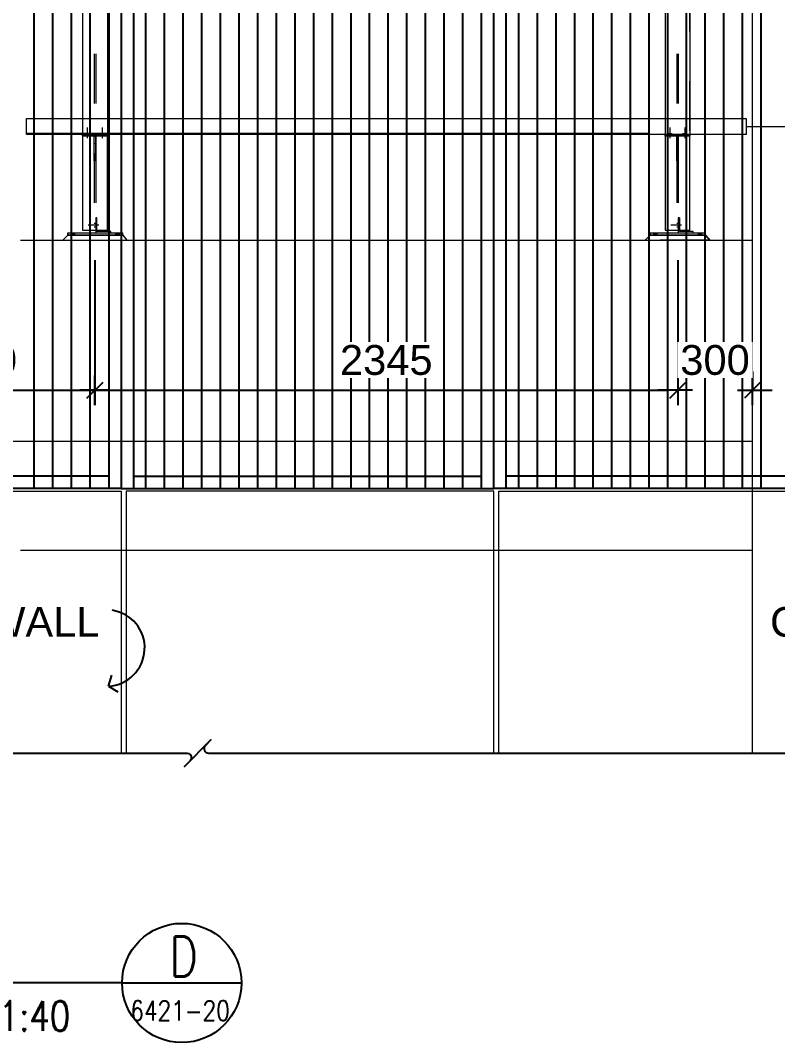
# Model space of a CAD drawing. Header units: millimetres. Extents: x 663313 to 1226001, y 1431724 to 1620898.
# Drawn here: x 663633.916 to 663636.962, y 1524732.648 to 1524736.763 of the extents above; entities that cross this region are included whole.
import ezdxf
from ezdxf.enums import TextEntityAlignment as Align

# ---------------------------------------------------------------- set-up
doc = ezdxf.new("R2010")
doc.units = ezdxf.units.MM
for name, pattern in [('Grid Line', [22.225, 12.7, -3.175, 3.175, -3.175]), ('HIDDEN', [0.375, 0.25, -0.125]), ('XKITLINE00', [0]), ('XKITLINE02', [4, 2, -2])]:
    doc.linetypes.add(name, pattern=pattern)
doc.layers.add('000 - 0_HIDE_OBJ_FRAMING_DEF_SUB', color=7, linetype='Continuous', plot=False)
for name, color, linetype in [('000 - D I M', 7, 'Continuous'), ('DIM', 7, 'Continuous'), ('REVISE', 7, 'Continuous')]:
    doc.layers.add(name, color=color, linetype=linetype)
for name, color, linetype, lineweight in [('A-FLOR-E', 7, 'Continuous', 9), ('Bolt', 7, 'Continuous', 0), ('Part', 7, 'Continuous', 0), ('S-GRID', 7, 'Continuous', 9)]:
    doc.layers.add(name, color=color, linetype=linetype, lineweight=lineweight)
doc.styles.add('Arial', font='arial.ttf')
doc.styles.add('RomanS', font='romans.shx', dxfattribs={"width": 0.8})
doc.dimstyles.new('Dim - 40 - End', dxfattribs={"dimscale": 0.04, "dimtxt": 3, "dimasz": 1, "dimexe": 0, "dimexo": 2.5, "dimgap": 1.5, "dimtad": 1, "dimdec": 0, "dimlfac": 1000, "dimzin": 1, "dimdsep": 46, "dimtxsty": 'Arial', "dimblk": 'END', "dimcen": 0.09, "dimclrd": 7, "dimclre": 7, "dimclrt": 7, "dimadec": 0, "dimazin": 0, "dimtfac": 1, "dimtdec": 0, "dimtix": 1, "dimtofl": 0, "dimtmove": 2, "dimatfit": 3, "dimfxl": 1, "dimtfill": 1, "dimtfillclr": 256, "dimtolj": 1, "dimtzin": 0, "dimarcsym": 0})

# ---------------------------------------------------------------- blocks, each defined once
blk = doc.blocks.new('GM_Louver Grill Vertical Z1 - Z Profile-23736417-ENT 4 ELE-3 sheet')
at = {"layer": '000 - 0_HIDE_OBJ_FRAMING_DEF_SUB', "color": 7}
blk.add_line((-1809423.6, 105340), (-1809423.6, 115350), dxfattribs=at)
blk = doc.blocks.new('8')
at = {"layer": '000 - 0_HIDE_OBJ_FRAMING_DEF_SUB', "color": 7}
for p, q in [((185524.8, 115350), (185524.8, 105340)), ((185624.8, 115350), (185624.8, 105340)), ((187024.8, 105340), (187024.8, 115350)), ((187124.8, 105340), (187124.8, 115350)), ((185524.8, 105390), (184124.8, 105390)), ((185624.8, 105390), (187024.8, 105390)), ((188524.8, 105390), (187124.8, 105390))]:
    blk.add_line(p, q, dxfattribs=at)
for points in [[(184074.8, 115350), (185574.8, 115350), (185574.8, 105340), (184074.8, 105340)], [(187074.8, 115350), (185574.8, 115350), (185574.8, 105340), (187074.8, 105340)], [(187074.8, 115350), (188574.8, 115350), (188574.8, 105340), (187074.8, 105340)]]:
    blk.add_lwpolyline(points, close=True, dxfattribs=at)
for p in [(1994648.5, 0), (1994723.5, 0), (1994798.5, 0), (1994873.5, 0), (1995098.5, 0), (1995173.5, 0), (1995248.5, 0), (1995323.5, 0), (1995398.5, 0), (1995473.5, 0), (1995548.5, 0), (1995623.5, 0), (1995698.5, 0), (1995773.5, 0), (1995848.5, 0), (1995923.5, 0), (1995998.5, 0), (1996073.5, 0), (1996148.5, 0), (1996223.5, 0), (1996298.5, 0), (1996373.5, 0), (1996598.5, 0), (1996673.5, 0), (1996748.5, 0), (1996823.5, 0), (1996898.5, 0), (1996973.5, 0), (1997048.5, 0), (1997123.5, 0), (1997198.5, 0), (1997273.5, 0), (1997348.5, 0), (1997423.5, 0), (1997498.5, 0), (1997573.5, 0)]:
    blk.add_blockref('GM_Louver Grill Vertical Z1 - Z Profile-23736417-ENT 4 ELE-3 sheet', p, dxfattribs=at)
blk = doc.blocks.new('*A3562473')
at = {"layer": 'Part', "color": 7, "linetype": 'XKITLINE02', "lineweight": 0}
for p, q in [((668.547237, 131.130227), (668.547237, 84.030227)), ((669.017236, 131.130227), (669.017236, 84.030227)), ((669.017237, 131.130227), (669.017237, 84.030227)), ((669.077236, 131.130227), (669.077236, 84.030227)), ((669.077237, 131.130227), (669.077237, 84.030227)), ((669.547237, 131.130227), (669.547237, 84.030227)), ((668.547236, 88.530227), (668.547236, 87.820227)), ((669.547236, 88.530227), (669.547236, 87.820227)), ((669.547236, 84.030227), (669.547237, 84.030227)), ((669.547237, 84.030227), (669.547236, 84.030227))]:
    blk.add_line(p, q, dxfattribs=at)
at = {"layer": 'Part', "color": 7, "linetype": 'XKITLINE00', "lineweight": 0}
for p, q in [((668.547236, 102.820227), (668.547236, 88.530227)), ((669.547236, 102.820227), (669.547236, 88.530227)), ((668.547236, 87.820227), (668.547236, 84.030227)), ((669.547236, 84.030227), (669.547236, 87.820227)), ((668.547236, 84.030227), (669.547236, 84.030227))]:
    blk.add_line(p, q, dxfattribs=at)
blk = doc.blocks.new('*A3565474')
at = {"layer": 'Part', "color": 7, "linetype": 'XKITLINE02', "lineweight": 0}
for p, q in [((691.987211, 131.130227), (691.987211, 84.030227)), ((692.45721, 131.130227), (692.45721, 84.030227)), ((692.457211, 131.130227), (692.457211, 84.030227)), ((692.51721, 131.130227), (692.51721, 84.030227)), ((692.517211, 131.130227), (692.517211, 84.030227)), ((692.987211, 84.030227), (692.987211, 131.130227)), ((691.98721, 88.530227), (691.98721, 87.820227)), ((692.98721, 88.530227), (692.98721, 87.820227)), ((692.987211, 84.030227), (692.98721, 84.030227)), ((692.987211, 84.030227), (692.98721, 84.030227))]:
    blk.add_line(p, q, dxfattribs=at)
at = {"layer": 'Part', "color": 7, "linetype": 'XKITLINE00', "lineweight": 0}
for p, q in [((691.98721, 102.820227), (691.98721, 88.530227)), ((692.98721, 102.820227), (692.98721, 88.530227)), ((691.98721, 87.820227), (691.98721, 84.030227)), ((692.98721, 84.030227), (692.98721, 87.820227)), ((691.98721, 84.030227), (692.98721, 84.030227))]:
    blk.add_line(p, q, dxfattribs=at)
blk = doc.blocks.new('*A3608475')
at = {"layer": 'Bolt'}
for points in [[(668.217, 83.93), (668.217, 83.83), (668.077, 83.83), (668.077, 83.93)], [(670.017, 83.93), (670.017, 83.83), (669.877, 83.83), (669.877, 83.93)]]:
    blk.add_hatch(color=7, dxfattribs=at).paths.add_polyline_path(points, flags=17)
at = {"layer": 'Bolt', "color": 7, "linetype": 'XKITLINE00', "lineweight": 0}
for p, q in [((668.077, 83.93), (668.077, 83.83)), ((668.147, 83.93), (668.147, 83.83)), ((668.217, 83.93), (668.217, 83.83)), ((669.877, 83.93), (669.877, 83.83)), ((669.947, 83.93), (669.947, 83.83)), ((670.017, 83.93), (670.017, 83.83))]:
    blk.add_line(p, q, dxfattribs=at)
blk = doc.blocks.new('*A3609476')
at = {"layer": 'Bolt', "color": 7, "linetype": 'XKITLINE02', "lineweight": 0}
for p, q in [((669.127237, 84.400227), (669.077237, 84.400227)), ((669.206437, 84.230227), (668.777237, 84.230227)), ((669.077237, 84.300227), (669.017237, 84.300227)), ((669.077237, 84.160227), (669.017237, 84.160227)), ((669.127237, 84.060227), (669.077237, 84.060227))]:
    blk.add_line(p, q, dxfattribs=at)
blk = doc.blocks.new('*A3610477')
at = {"layer": 'Part', "color": 7, "linetype": 'XKITLINE00', "lineweight": 0}
for p, q in [((667.747235, 83.630227), (667.947236, 83.830227)), ((667.947236, 83.830227), (667.947237, 83.830227)), ((670.177237, 83.830227), (667.947236, 83.830227)), ((670.347235, 83.630227), (670.177236, 83.830227))]:
    blk.add_line(p, q, dxfattribs=at)
at = {"layer": 'Part', "color": 7, "linetype": 'XKITLINE02', "lineweight": 0}
for p, q in [((667.747235, 83.630227), (670.347238, 83.630227)), ((667.747238, 83.630227), (667.947237, 83.830227)), ((670.347238, 83.630227), (670.177237, 83.830227))]:
    blk.add_line(p, q, dxfattribs=at)
blk = doc.blocks.new('*A3611478')
at = {"layer": 'Part', "color": 7, "linetype": 'XKITLINE02', "lineweight": 0}
for p, q in [((669.127237, 84.530227), (669.077236, 84.530227)), ((669.077236, 84.530227), (669.077236, 84.030227)), ((669.127236, 84.030227), (669.127236, 84.530227)), ((669.677237, 83.930227), (669.677237, 83.980227)), ((669.077236, 83.930227), (669.677237, 83.930227))]:
    blk.add_line(p, q, dxfattribs=at)
at = {"layer": 'Part', "color": 7, "linetype": 'XKITLINE00', "lineweight": 0}
for p, q in [((669.077236, 84.030227), (669.077236, 83.930227)), ((669.127236, 84.030227), (669.127236, 83.980227)), ((669.677236, 83.980227), (669.127236, 83.980227)), ((669.677236, 83.930227), (669.677236, 83.980227))]:
    blk.add_line(p, q, dxfattribs=at)
blk = doc.blocks.new('*A3612479')
at = {"layer": 'Part', "color": 7, "linetype": 'XKITLINE00', "lineweight": 0}
for p, q in [((667.947237, 83.930227), (667.947236, 83.930227)), ((667.947236, 83.930227), (670.147236, 83.930227)), ((667.947236, 83.830227), (667.947236, 83.930227)), ((667.947237, 83.830227), (667.947236, 83.830227)), ((667.947236, 83.830227), (670.147236, 83.830227)), ((670.147237, 83.930227), (670.147236, 83.930227)), ((670.147236, 83.830227), (670.147236, 83.930227)), ((670.147237, 83.830227), (670.147236, 83.830227))]:
    blk.add_line(p, q, dxfattribs=at)
at = {"layer": 'Part', "color": 7, "linetype": 'XKITLINE02', "lineweight": 0}
for p, q in [((667.947237, 83.930227), (667.947237, 83.830227)), ((670.147236, 83.930227), (670.147237, 83.930227)), ((670.147236, 83.830227), (670.147237, 83.830227)), ((670.147237, 83.930227), (670.147237, 83.830227))]:
    blk.add_line(p, q, dxfattribs=at)
blk = doc.blocks.new('*A3613480')
at = {"layer": 'Part', "color": 7, "linetype": 'XKITLINE00', "lineweight": 0}
for p, q in [((669.017234, 87.820227), (669.077234, 87.820227)), ((669.017234, 87.520227), (669.017234, 87.820227)), ((669.077236, 87.820227), (669.077234, 87.820227)), ((669.077234, 87.820227), (669.077234, 87.520227)), ((669.077234, 87.520227), (669.017234, 87.520227)), ((669.017236, 86.820227), (669.017234, 87.520227)), ((669.077234, 87.520227), (669.077236, 86.820227)), ((669.077236, 86.820227), (669.017236, 86.820227))]:
    blk.add_line(p, q, dxfattribs=at)
at = {"layer": 'Part', "color": 7, "linetype": 'XKITLINE02', "lineweight": 0}
for p, q in [((669.017236, 86.820227), (669.017236, 87.820227)), ((669.077234, 87.820227), (669.077236, 87.820227)), ((669.077236, 86.820227), (669.077236, 87.820227))]:
    blk.add_line(p, q, dxfattribs=at)
blk = doc.blocks.new('*A3614481')
at = {"layer": 'Part', "color": 7, "linetype": 'XKITLINE00', "lineweight": 0}
for p, q in [((668.547234, 87.820227), (668.547234, 87.880227)), ((669.547234, 87.820227), (668.547234, 87.820227)), ((669.547234, 87.820227), (669.547234, 87.880227)), ((669.547236, 87.820227), (669.547234, 87.820227))]:
    blk.add_line(p, q, dxfattribs=at)
at = {"layer": 'Part', "color": 7, "linetype": 'XKITLINE02', "lineweight": 0}
for p, q in [((668.547234, 87.880227), (668.547236, 87.880227)), ((668.547234, 87.880227), (669.547236, 87.880227)), ((668.547236, 87.880227), (668.547236, 87.820227)), ((669.547234, 87.820227), (669.547236, 87.820227)), ((669.547236, 87.820227), (669.547236, 87.880227))]:
    blk.add_line(p, q, dxfattribs=at)
blk = doc.blocks.new('*A3615482')
at = {"layer": 'Bolt'}
for points in [[(668.817, 87.94), (668.817, 87.88), (668.677, 87.88), (668.677, 87.94)], [(668.817, 87.88), (668.817, 87.82), (668.677, 87.82), (668.677, 87.88)], [(669.417, 87.94), (669.417, 87.88), (669.277, 87.88), (669.277, 87.94)], [(669.417, 87.88), (669.417, 87.82), (669.277, 87.82), (669.277, 87.88)]]:
    blk.add_hatch(color=7, dxfattribs=at).paths.add_polyline_path(points, flags=17)
at = {"layer": 'Bolt', "color": 7, "linetype": 'XKITLINE00', "lineweight": 0}
for p, q in [((668.747, 87.741), (668.747, 88.17)), ((669.347, 87.741), (669.347, 88.17)), ((668.677, 87.88), (668.677, 87.94)), ((668.677, 87.82), (668.677, 87.88)), ((668.817, 87.88), (668.817, 87.94)), ((668.817, 87.82), (668.817, 87.88)), ((669.277, 87.88), (669.277, 87.94)), ((669.277, 87.82), (669.277, 87.88)), ((669.417, 87.88), (669.417, 87.94)), ((669.417, 87.82), (669.417, 87.88))]:
    blk.add_line(p, q, dxfattribs=at)
blk = doc.blocks.new('*A3616483')
at = {"layer": 'Part', "color": 7, "linetype": 'XKITLINE00', "lineweight": 0}
for p, q in [((691.387211, 83.930227), (691.38721, 83.930227)), ((691.38721, 83.930227), (693.58721, 83.930227)), ((691.38721, 83.930227), (691.38721, 83.830227)), ((691.38721, 83.830227), (691.387211, 83.830227)), ((693.58721, 83.830227), (691.38721, 83.830227)), ((693.58721, 83.930227), (693.587211, 83.930227)), ((693.58721, 83.930227), (693.58721, 83.830227)), ((693.587211, 83.830227), (693.58721, 83.830227))]:
    blk.add_line(p, q, dxfattribs=at)
at = {"layer": 'Part', "color": 7, "linetype": 'XKITLINE02', "lineweight": 0}
for p, q in [((691.387211, 83.830227), (691.387211, 83.930227)), ((693.587211, 83.930227), (693.58721, 83.930227)), ((693.587211, 83.830227), (693.58721, 83.830227)), ((693.587211, 83.930227), (693.587211, 83.830227))]:
    blk.add_line(p, q, dxfattribs=at)
blk = doc.blocks.new('*A3617484')
at = {"layer": 'Part', "color": 7, "linetype": 'XKITLINE02', "lineweight": 0}
for p, q in [((692.567211, 84.530227), (692.51721, 84.530227)), ((692.517211, 84.530227), (692.51721, 84.030227)), ((692.567211, 84.530227), (692.56721, 84.030227)), ((693.117211, 83.930227), (693.117211, 83.980227)), ((692.51721, 83.930227), (693.117211, 83.930227))]:
    blk.add_line(p, q, dxfattribs=at)
at = {"layer": 'Part', "color": 7, "linetype": 'XKITLINE00', "lineweight": 0}
for p, q in [((692.51721, 84.030227), (692.51721, 83.930227)), ((692.56721, 84.030227), (692.56721, 83.980227)), ((693.11721, 83.980227), (692.56721, 83.980227)), ((693.11721, 83.930227), (693.11721, 83.980227))]:
    blk.add_line(p, q, dxfattribs=at)
blk = doc.blocks.new('*A3618485')
at = {"layer": 'Part', "color": 7, "linetype": 'XKITLINE00', "lineweight": 0}
for p, q in [((691.187209, 83.630227), (691.38721, 83.830227)), ((691.387211, 83.830227), (691.38721, 83.830227)), ((691.38721, 83.830227), (693.617211, 83.830227)), ((693.787209, 83.630227), (693.61721, 83.830227))]:
    blk.add_line(p, q, dxfattribs=at)
at = {"layer": 'Part', "color": 7, "linetype": 'XKITLINE02', "lineweight": 0}
for p, q in [((693.787212, 83.630227), (691.187209, 83.630227)), ((691.187212, 83.630227), (691.387211, 83.830227)), ((693.61721, 83.830227), (693.617211, 83.830227)), ((693.617211, 83.830227), (693.787212, 83.630227))]:
    blk.add_line(p, q, dxfattribs=at)
blk = doc.blocks.new('*A3619486')
at = {"layer": 'Bolt', "color": 7, "linetype": 'XKITLINE02', "lineweight": 0}
for p, q in [((692.567211, 84.400227), (692.517211, 84.400227)), ((692.646411, 84.230227), (692.217211, 84.230227)), ((692.517211, 84.300227), (692.457211, 84.300227)), ((692.517211, 84.160227), (692.457211, 84.160227)), ((692.567211, 84.060227), (692.517211, 84.060227))]:
    blk.add_line(p, q, dxfattribs=at)
blk = doc.blocks.new('*A3620487')
at = {"layer": 'Bolt'}
for points in [[(691.657, 83.93), (691.657, 83.83), (691.517, 83.83), (691.517, 83.93)], [(693.457, 83.93), (693.457, 83.83), (693.317, 83.83), (693.317, 83.93)]]:
    blk.add_hatch(color=7, dxfattribs=at).paths.add_polyline_path(points, flags=17)
at = {"layer": 'Bolt', "color": 7, "linetype": 'XKITLINE00', "lineweight": 0}
for p, q in [((691.517, 83.93), (691.517, 83.83)), ((691.587, 83.93), (691.587, 83.83)), ((691.657, 83.93), (691.657, 83.83)), ((693.317, 83.93), (693.317, 83.83)), ((693.387, 83.93), (693.387, 83.83)), ((693.457, 83.93), (693.457, 83.83))]:
    blk.add_line(p, q, dxfattribs=at)
blk = doc.blocks.new('*A3621488')
at = {"layer": 'Part', "color": 7, "linetype": 'XKITLINE00', "lineweight": 0}
for p, q in [((692.517208, 87.820227), (692.457208, 87.820227)), ((692.457208, 87.520227), (692.457208, 87.820227)), ((692.51721, 87.820227), (692.517208, 87.820227)), ((692.517208, 87.820227), (692.517208, 87.520227)), ((692.517208, 87.520227), (692.457208, 87.520227)), ((692.45721, 86.820227), (692.457208, 87.520227)), ((692.517208, 87.520227), (692.51721, 86.820227)), ((692.51721, 86.820227), (692.45721, 86.820227))]:
    blk.add_line(p, q, dxfattribs=at)
at = {"layer": 'Part', "color": 7, "linetype": 'XKITLINE02', "lineweight": 0}
for p, q in [((692.45721, 86.820227), (692.45721, 87.820227)), ((692.51721, 87.820227), (692.517208, 87.820227)), ((692.51721, 86.820227), (692.51721, 87.820227))]:
    blk.add_line(p, q, dxfattribs=at)
blk = doc.blocks.new('*A3622489')
at = {"layer": 'Part', "color": 7, "linetype": 'XKITLINE00', "lineweight": 0}
for p, q in [((691.987208, 87.820227), (691.987208, 87.880227)), ((692.987208, 87.820227), (691.987208, 87.820227)), ((692.987208, 87.820227), (692.987208, 87.880227)), ((692.98721, 87.820227), (692.987208, 87.820227))]:
    blk.add_line(p, q, dxfattribs=at)
at = {"layer": 'Part', "color": 7, "linetype": 'XKITLINE02', "lineweight": 0}
for p, q in [((691.987208, 87.880227), (691.98721, 87.880227)), ((691.987208, 87.880227), (692.98721, 87.880227)), ((691.98721, 87.880227), (691.98721, 87.820227)), ((692.987208, 87.820227), (692.98721, 87.820227)), ((692.98721, 87.880227), (692.98721, 87.820227))]:
    blk.add_line(p, q, dxfattribs=at)
blk = doc.blocks.new('*A3623490')
at = {"layer": 'Bolt'}
for points in [[(692.257, 87.94), (692.257, 87.88), (692.117, 87.88), (692.117, 87.94)], [(692.257, 87.88), (692.257, 87.82), (692.117, 87.82), (692.117, 87.88)], [(692.857, 87.94), (692.857, 87.88), (692.717, 87.88), (692.717, 87.94)], [(692.857, 87.88), (692.857, 87.82), (692.717, 87.82), (692.717, 87.88)]]:
    blk.add_hatch(color=7, dxfattribs=at).paths.add_polyline_path(points, flags=17)
at = {"layer": 'Bolt', "color": 7, "linetype": 'XKITLINE00', "lineweight": 0}
for p, q in [((692.187, 87.741), (692.187, 88.17)), ((692.787, 87.741), (692.787, 88.17)), ((692.117, 87.88), (692.117, 87.94)), ((692.117, 87.82), (692.117, 87.88)), ((692.257, 87.88), (692.257, 87.94)), ((692.257, 87.82), (692.257, 87.88)), ((692.717, 87.88), (692.717, 87.94)), ((692.717, 87.82), (692.717, 87.88)), ((692.857, 87.88), (692.857, 87.94)), ((692.857, 87.82), (692.857, 87.88))]:
    blk.add_line(p, q, dxfattribs=at)
blk = doc.blocks.new('END')
at = {"color": 7}
for p, q in [((0, 1.5), (0, -1.5)), ((1.5, 0), (-1.5, 0)), ((-0.8, -0.8), (0.8, 0.8))]:
    blk.add_line(p, q, dxfattribs=at)
blk = doc.blocks.new('*D4064')
at = {"layer": '000 - D I M', "color": 7, "lineweight": -2, "transparency": 16777216}
for p, q in [((663634.2154, 1524735.7981), (663634.2154, 1524735.2737)), ((663633.2159, 1524735.1681), (663633.2159, 1524735.2737)), ((663633.2559, 1524735.2737), (663634.1754, 1524735.2737))]:
    blk.add_line(p, q, dxfattribs=at)
at = {"layer": 'Defpoints', "color": 7, "transparency": 16777216}
for p in [(663634.2154, 1524735.8981), (663634.2154, 1524735.2737), (663633.2159, 1524735.0681)]:
    blk.add_point(p, dxfattribs=at)
at = {"layer": '000 - D I M', "color": 7, "lineweight": -2, "transparency": 16777216, "xscale": 0.04, "yscale": 0.04, "zscale": 0.04, "rotation": 180}
blk.add_blockref('END', (663633.2159, 1524735.2737), dxfattribs=at)
at = {"layer": '000 - D I M', "color": 7, "lineweight": -2, "transparency": 16777216, "xscale": 0.04, "yscale": 0.04, "zscale": 0.04}
blk.add_blockref('END', (663634.2154, 1524735.2737), dxfattribs=at)
at = {"layer": '000 - D I M', "color": 7, "transparency": 16777216, "insert": (663633.7157, 1524735.3949), "char_height": 0.12, "attachment_point": 5, "style": 'Arial', "bg_fill": 3, "box_fill_scale": 1.1, "bg_fill_color": 256, "bg_fill_true_color": 13158600, "bg_fill_transparency": 0}
blk.add_mtext('\\A1;1000', dxfattribs=at)
blk = doc.blocks.new('*D4065')
at = {"layer": '000 - D I M', "color": 7, "lineweight": -2, "transparency": 16777216}
for p, q in [((663634.2154, 1524735.7981), (663634.2154, 1524735.2737)), ((663636.5604, 1524735.7981), (663636.5604, 1524735.2737)), ((663634.2554, 1524735.2737), (663636.5204, 1524735.2737))]:
    blk.add_line(p, q, dxfattribs=at)
at = {"layer": 'Defpoints', "color": 7, "transparency": 16777216}
for p in [(663634.2154, 1524735.8981), (663636.5604, 1524735.8981), (663636.5604, 1524735.2737)]:
    blk.add_point(p, dxfattribs=at)
at = {"layer": '000 - D I M', "color": 7, "lineweight": -2, "transparency": 16777216, "xscale": 0.04, "yscale": 0.04, "zscale": 0.04, "rotation": 180}
blk.add_blockref('END', (663634.2154, 1524735.2737), dxfattribs=at)
at = {"layer": '000 - D I M', "color": 7, "lineweight": -2, "transparency": 16777216, "xscale": 0.04, "yscale": 0.04, "zscale": 0.04}
blk.add_blockref('END', (663636.5604, 1524735.2737), dxfattribs=at)
at = {"layer": '000 - D I M', "color": 7, "transparency": 16777216, "insert": (663635.3879, 1524735.395), "char_height": 0.12, "attachment_point": 5, "style": 'Arial', "bg_fill": 3, "box_fill_scale": 1.1, "bg_fill_color": 256, "bg_fill_true_color": 13158600, "bg_fill_transparency": 0}
blk.add_mtext('\\A1;2345', dxfattribs=at)
blk = doc.blocks.new('*D4066')
at = {"layer": '000 - D I M', "color": 7, "lineweight": -2, "transparency": 16777216}
for p, q in [((663636.5604, 1524735.7981), (663636.5604, 1524735.2737)), ((663636.8609, 1524735.349), (663636.8609, 1524735.2737)), ((663636.5204, 1524735.2737), (663636.4804, 1524735.2737)), ((663636.9009, 1524735.2737), (663636.9409, 1524735.2737))]:
    blk.add_line(p, q, dxfattribs=at)
at = {"layer": 'Defpoints', "color": 7, "transparency": 16777216}
for p in [(663636.5604, 1524735.8981), (663636.8609, 1524735.2737)]:
    blk.add_point(p, dxfattribs=at)
at = {"layer": '000 - D I M', "color": 7, "lineweight": -2, "transparency": 16777216, "xscale": 0.04, "yscale": 0.04, "zscale": 0.04}
blk.add_blockref('END', (663636.5604, 1524735.2737), dxfattribs=at)
at = {"layer": '000 - D I M', "color": 7, "lineweight": -2, "transparency": 16777216, "xscale": 0.04, "yscale": 0.04, "zscale": 0.04, "rotation": 180}
blk.add_blockref('END', (663636.8609, 1524735.2737), dxfattribs=at)
at = {"layer": '000 - D I M', "color": 7, "transparency": 16777216, "insert": (663636.7107, 1524735.395), "char_height": 0.12, "attachment_point": 5, "style": 'Arial', "bg_fill": 3, "box_fill_scale": 1.1, "bg_fill_color": 256, "bg_fill_true_color": 13158600, "bg_fill_transparency": 0}
blk.add_mtext('\\A1;300', dxfattribs=at)
at = {"layer": 'Defpoints', "color": 7, "transparency": 16777216}
blk.add_point((663636.8609, 1524735.449), dxfattribs=at)
blk = doc.blocks.new('123')
at = {"layer": '000 - 0_HIDE_OBJ_FRAMING_DEF_SUB', "color": 7}
for q in [(-724.5, 0), (882, 0)]:
    blk.add_line((518.4, 0), q, dxfattribs=at)
blk.add_circle((700.2, 0), 181.8, dxfattribs=at)
at = {"layer": '000 - 0_HIDE_OBJ_FRAMING_DEF_SUB', "color": 7, "style": 'RomanS', "width": 0.8}
for tag, height, p in [('DETAIL', 136.4, (-711.5, 125.5)), ('SCALE', 90.9, (-704.4, -100.8)), ('1:10', 90.9, (142.2, -100.8))]:
    blk.add_attdef(tag, text='', height=height, dxfattribs=at).set_placement(p, align=Align.MIDDLE_LEFT)
for height, p in [(121.2, (706.1, 80.6)), (60.6, (695.1, -84.5)), (60.6, (695.1, -197.4))]:
    blk.add_attdef('TEXT', text='', height=height, dxfattribs=at).set_placement(p, align=Align.MIDDLE_CENTER)

msp = doc.modelspace()

# ---------------------------------------------------------------- linework, layer by layer
at = {"layer": 'A-FLOR-E', "color": 7, "linetype": 'HIDDEN', "ltscale": 20}
msp.add_line((663636.8609, 1524734.6281), (663633.9159, 1524734.6281), dxfattribs=at)
at = {"layer": 'A-FLOR-E', "color": 7, "ltscale": 20}
msp.add_lwpolyline([(663636.8609, 1524733.8128), (663636.8609, 1524744.1781), (663637.2609, 1524744.1781), (663637.2609, 1524733.8128)], dxfattribs=at)
at = {"layer": 'DIM', "color": 7, "linetype": 'ByBlock'}
for q in [(663634.2838, 1524734.127), (663634.3076, 1524734.0596)]:
    msp.add_line((663634.2702, 1524734.083), q, dxfattribs=at)
at = {"layer": 'DIM', "color": 7, "ltscale": 15}
msp.add_lwpolyline([(663628.0374, 1524733.8128), (663634.5867, 1524733.8128, -0.637752), (663634.5984, 1524733.7821), (663634.5761, 1524733.7596), (663634.6826, 1524733.8661), (663634.6592, 1524733.8422, 0.61005), (663634.6721, 1524733.8128), (663640.7133, 1524733.8128)], format="xyb", dxfattribs=at)
at = {"layer": 'DIM', "color": 7, "linetype": 'ByBlock'}
msp.add_arc((663634.2624, 1524734.2362), 0.1535, 272.9237, 81.433, dxfattribs=at)
at = {"layer": 'Part', "color": 7, "linetype": 'XKITLINE00', "lineweight": 0}
msp.add_line((663633.9159, 1524735.8781), (663636.8599, 1524735.8781), dxfattribs=at)
msp.add_lwpolyline([(663633.9409, 1524736.3681), (663636.8359, 1524736.3681), (663636.8359, 1524736.3031), (663633.9409, 1524736.3031)], close=True, dxfattribs=at)
for points in [[(663632.8409, 1524733.8128), (663632.8409, 1524734.8681), (663634.3209, 1524734.8681), (663634.3209, 1524733.8128)], [(663635.8209, 1524733.8128), (663635.8209, 1524734.8681), (663634.3409, 1524734.8681), (663634.3409, 1524733.8128)], [(663635.8409, 1524733.8128), (663635.8409, 1524734.8681), (663637.3209, 1524734.8681), (663637.3209, 1524733.8128)]]:
    msp.add_lwpolyline(points, dxfattribs=at)
at = {"layer": 'S-GRID', "color": 7, "linetype": 'HIDDEN', "ltscale": 10}
for p, q in [((663636.8359, 1524736.3356), (663637.5812, 1524736.3356)), ((663633.9409, 1524736.3091), (663636.8359, 1524736.3091))]:
    msp.add_line(p, q, dxfattribs=at)
at = {"layer": 'S-GRID', "color": 7, "linetype": 'Grid Line', "ltscale": 0.6}
msp.add_line((663636.8609, 1524735.0681), (663624.6549, 1524735.0681), dxfattribs=at)

# ---------------------------------------------------------------- block references
at = {"color": 7, "xscale": 0.001, "yscale": 0.001, "zscale": 0.001}
msp.add_blockref('8', (663448.7461, 1524629.5381), dxfattribs=at)
at = {"color": 7, "lineweight": 0, "xscale": 0.1, "yscale": 0.1, "zscale": 0.1}
for name in ['*A3562473', '*A3565474', '*A3615482', '*A3623490', '*A3614481', '*A3613480', '*A3622489', '*A3621488', '*A3611478', '*A3617484', '*A3609476', '*A3619486', '*A3610477', '*A3612479', '*A3608475', '*A3618485', '*A3616483', '*A3620487']:
    msp.add_blockref(name, (663567.3112, 1524727.515), dxfattribs=at)
at = {"color": 7}
ref = msp.add_blockref('123', (663633.6407, 1524732.8876), dxfattribs=dict(at, xscale=0.00132, yscale=0.00132, zscale=0.00132))
ref.add_attrib('1:10', '1:40', dxfattribs={"layer": '000 - 0_HIDE_OBJ_FRAMING_DEF_SUB', "color": 7, "height": 0.12, "style": 'RomanS', "width": 0.8}).set_placement((663633.8284, 1524732.7546), align=Align.MIDDLE_LEFT)
ref.add_attrib('TEXT', 'D', dxfattribs={"layer": '000 - 0_HIDE_OBJ_FRAMING_DEF_SUB', "color": 7, "height": 0.16, "style": 'RomanS', "width": 0.8}).set_placement((663634.5727, 1524732.994), align=Align.MIDDLE_CENTER)
ref.add_attrib('TEXT', '6421-20', dxfattribs={"layer": '000 - 0_HIDE_OBJ_FRAMING_DEF_SUB', "color": 7, "height": 0.08, "style": 'RomanS', "width": 0.8}).set_placement((663634.5583, 1524732.7761), align=Align.MIDDLE_CENTER)
ref.add_attrib('DETAIL', 'ELEVATION', dxfattribs={"layer": '000 - 0_HIDE_OBJ_FRAMING_DEF_SUB', "color": 7, "height": 0.18, "style": 'RomanS', "width": 0.8}).set_placement((663632.7016, 1524733.0533), align=Align.MIDDLE_LEFT)
ref.add_attrib('SCALE', 'SCALE', dxfattribs={"layer": '000 - 0_HIDE_OBJ_FRAMING_DEF_SUB', "color": 7, "height": 0.12, "style": 'RomanS', "width": 0.8}).set_placement((663632.7109, 1524732.7546), align=Align.MIDDLE_LEFT)

# ---------------------------------------------------------------- next in the draw order: texts
at = {"layer": 'REVISE', "color": 7, "insert": (663633.5868, 1524734.3406), "char_height": 0.12, "attachment_point": 5, "style": 'Arial', "bg_fill": 3, "box_fill_scale": 1.1, "bg_fill_color": 256, "bg_fill_true_color": 13158600, "bg_fill_transparency": 0}
msp.add_mtext('\\A1;PRECAST WALL', dxfattribs=at)
at = {"layer": 'REVISE', "color": 7, "insert": (663637.0861, 1524734.3406), "char_height": 0.12, "width": 0.280732, "attachment_point": 5, "style": 'Arial', "bg_fill": 3, "box_fill_scale": 1.1, "bg_fill_color": 256, "bg_fill_true_color": 13158600, "bg_fill_transparency": 0}
msp.add_mtext('\\A1;C25', dxfattribs=at)

# ---------------------------------------------------------------- next in the draw order: dimensions: what is measured, and where the dimension line sits
at = {"layer": '000 - D I M', "color": 7}
dim = msp.add_linear_dim(base=(663634.21543, 1524735.27367), p1=(663633.21592, 1524735.06805), p2=(663634.21543, 1524735.89805), dimstyle='Dim - 40 - End', override={"dimclrd": 7, "dimclre": 7, "dimclrt": 7}, dxfattribs=at)
dim.commit()
dim.dimension.update_dxf_attribs({"geometry": '*D4064', "text_midpoint": (663633.71568, 1524735.39494)})

# ---------------------------------------------------------------- next in the draw order: dimensions: what is measured, and where the dimension line sits
dim = msp.add_linear_dim(base=(663636.5604, 1524735.2737), p1=(663634.2154, 1524735.8981), p2=(663636.5604, 1524735.8981), dimstyle='Dim - 40 - End', override={"dimclrd": 7, "dimclre": 7, "dimclrt": 7}, dxfattribs=at)
dim.commit()
dim.dimension.update_dxf_attribs({"geometry": '*D4065', "text_midpoint": (663635.3879, 1524735.395)})

# ---------------------------------------------------------------- next in the draw order: dimensions: what is measured, and where the dimension line sits
dim = msp.add_linear_dim(base=(663636.860922, 1524735.27367), p1=(663636.560425, 1524735.898051), p2=(663636.860922, 1524735.448978), dimstyle='Dim - 40 - End', override={"dimclrd": 7, "dimclre": 7, "dimclrt": 7}, dxfattribs=at)
dim.commit()
dim.dimension.update_dxf_attribs({"geometry": '*D4066', "text_midpoint": (663636.710673, 1524735.39498)})

doc.saveas('drawing.dxf')
